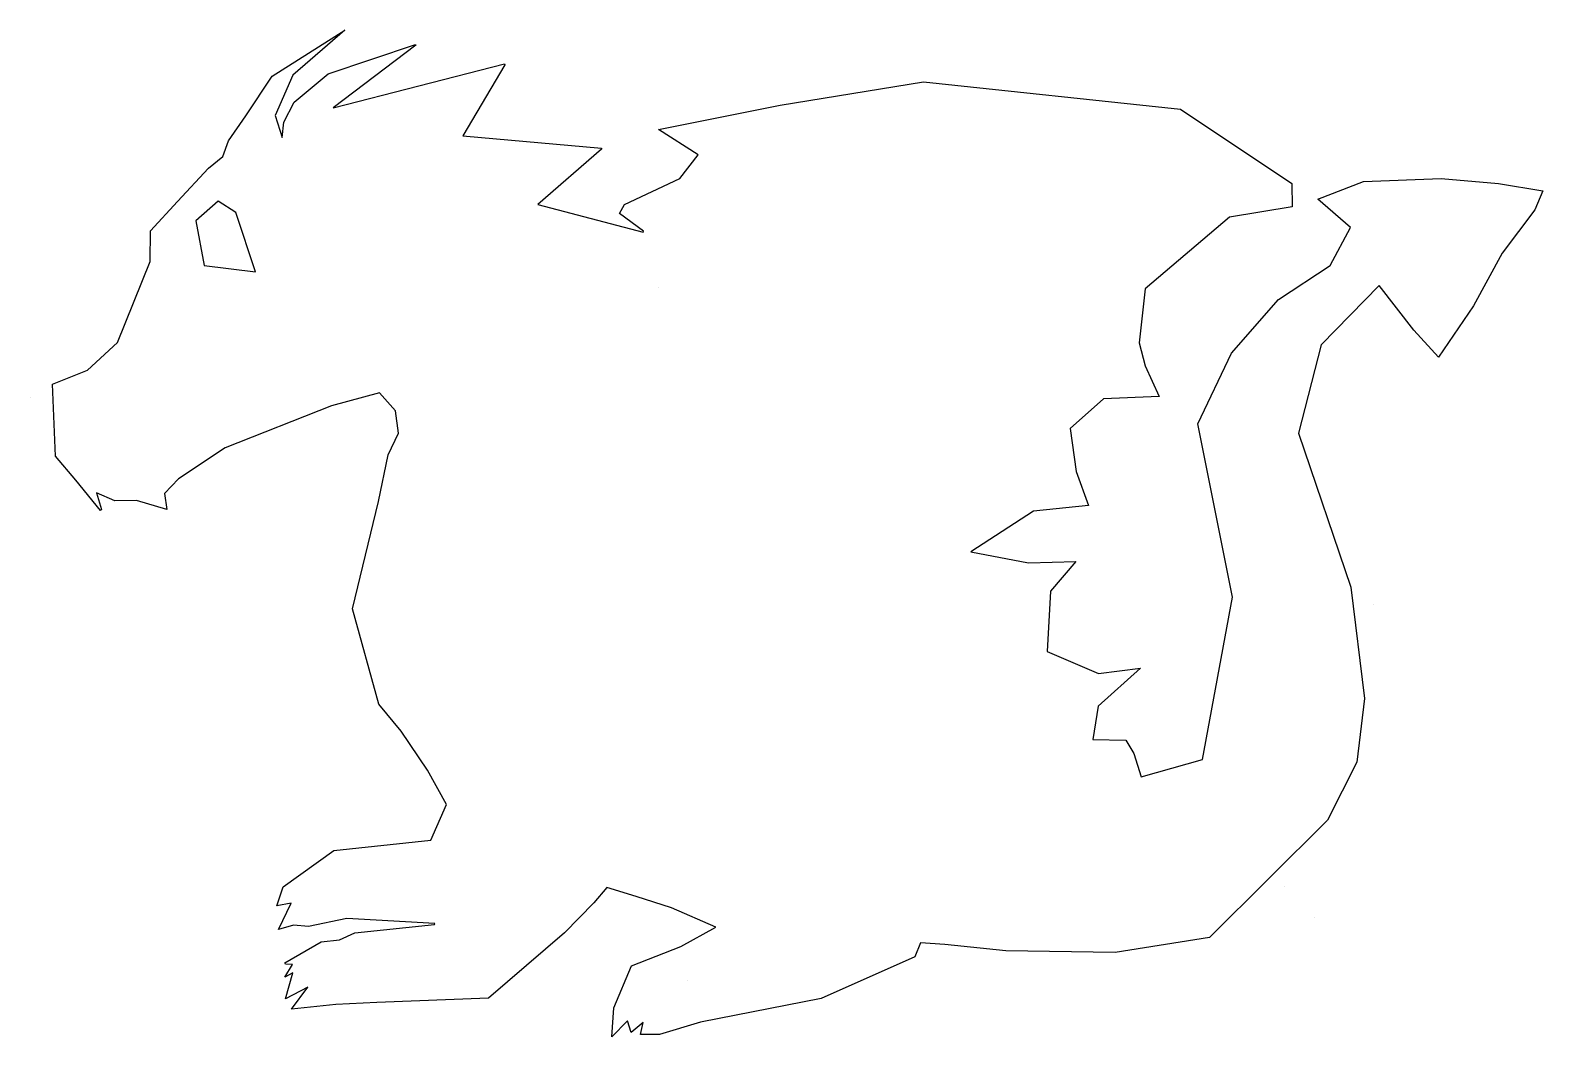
# Model space of a CAD drawing. Extents: x 126 to 624, y -513 to -182.
import ezdxf

# ---------------------------------------------------------------- set-up
doc = ezdxf.new("R2010")
doc.units = 0
doc.layers.add('LAYER_1', color=7, linetype='CONTINUOUS')

msp = doc.modelspace()

# ---------------------------------------------------------------- linework, layer by layer
at = {"layer": 'LAYER_1', "color": 7}
for points in [[(610.16, -255.71), (600.75, -272.96), (589.27, -289.84), (581.13, -281), (569.72, -266.27), (550.59, -285.83), (543.2, -314.83), (560.36, -365.5), (564.85, -402.2), (562.34, -423.08), (552.67, -442.22), (513.86, -480.78), (482.81, -485.74), (446.76, -485.19), (426.76, -483.14), (418.69, -482.55), (416.84, -487.17), (385.98, -500.83), (346.29, -508.62), (332.83, -512.68), (326.56, -512.74), (327.41, -508.74), (323.47, -512.08), (322.29, -508.24), (317.1, -513.46), (317.8, -503.97), (323.61, -490.18), (339.79, -483.72), (351.29, -477.44), (336.7, -471), (325.14, -467.35), (315.4, -464.32), (311.17, -469.4), (301.55, -479.3), (276.5, -500.76), (239.77, -502.17), (226.21, -502.84), (211.66, -504.43), (217.05, -497.1), (209.61, -501.04), (212.09, -492.47), (209.4, -493.86), (212, -489.72), (209.64, -489.53), (209.46, -489.16), (221.36, -482.28), (227.45, -481.59), (232.51, -479.25), (258.76, -476.48), (258.77, -476.15), (229.81, -474.59), (217.23, -477.23), (212.28, -476.78), (207.38, -478.2), (211.47, -469.52), (206.8, -470.4), (208.93, -464.1), (225.53, -452.18), (257.53, -448.82), (262.63, -437.05), (256.37, -425.73), (247.74, -412.95), (240.34, -404.04), (231.71, -372.67), (240.3, -337.39), (243.5, -321.99), (246.88, -314.84), (245.86, -307.51), (240.6, -301.56), (224.78, -305.87), (189.84, -319.71), (174.38, -329.94), (169.8, -334.77), (170.58, -339.98), (160.59, -337.01), (153.48, -337.1), (147.43, -334.47), (149.06, -340.03), (148.76, -340.33), (140.66, -330.39), (133.92, -322.4), (132.96, -298.72), (144.44, -294.11), (154.38, -285.08), (165.08, -258.41), (165.2, -248.29), (174.11, -238.71), (184.3, -227.73), (189.03, -223.91), (190.93, -218.69), (196.65, -210.52), (205.26, -197.38), (229.15, -182.32), (212.1, -197.11), (206.31, -210.38), (208.53, -217.57), (209.06, -212.51), (212.54, -206.01), (223.74, -196.71), (252.48, -186.99), (252.52, -187.26), (225.35, -207.84), (281.75, -193.39), (281.89, -193.71), (268.07, -217.1), (313.71, -221.13), (313.71, -221.39), (292.69, -239.62), (327.39, -248.73), (327.51, -248.46), (319.62, -242.58), (321.28, -239.69), (339.46, -231.08), (345.53, -223.26), (332.5, -214.94), (372.46, -206.97), (419.64, -199.33), (504.31, -208.33), (540.96, -232.76), (541.1, -240.44), (520.48, -243.81), (492.71, -267.43), (490.73, -285.19), (492.71, -292.69), (497.31, -302.79), (478.93, -303.61), (468.02, -313.31), (469.96, -327.54), (473.97, -338.69), (455.96, -340.52), (435.28, -353.96), (454.21, -357.59), (469.79, -357.09), (461.52, -366.84), (460.36, -386.69), (477.35, -393.97), (491.12, -392.19), (477.22, -404.71), (475.42, -415.69), (486.29, -415.86), (488.98, -420.27), (491.35, -427.95), (511.53, -422.2), (521.42, -368.85), (510.01, -311.77), (521.04, -288.6), (536.52, -270.9), (553.6, -259.69), (560.26, -247.16), (549.56, -237.94), (564.56, -232.07), (590.11, -231.09), (609.03, -232.77), (623.56, -235.12), (620.96, -241.35), (610.16, -255.71), (610.16, -255.71)], [(199.83, -261.82), (193.34, -242.27), (187.53, -238.57), (180.19, -245.03), (182.86, -259.7), (199.83, -261.82), (199.83, -261.82)], [(332.33, -266.94), (332.33, -266.94)], [(125.63, -303.14), (125.63, -303.14)], [(567.73, -371.12), (567.73, -371.12)], [(538.49, -463.9), (538.49, -463.9)], [(548.42, -474.08), (548.42, -474.08)], [(341.99, -494.98), (341.99, -494.98)]]:
    msp.add_lwpolyline(points, dxfattribs=at)

doc.saveas('drawing.dxf')
